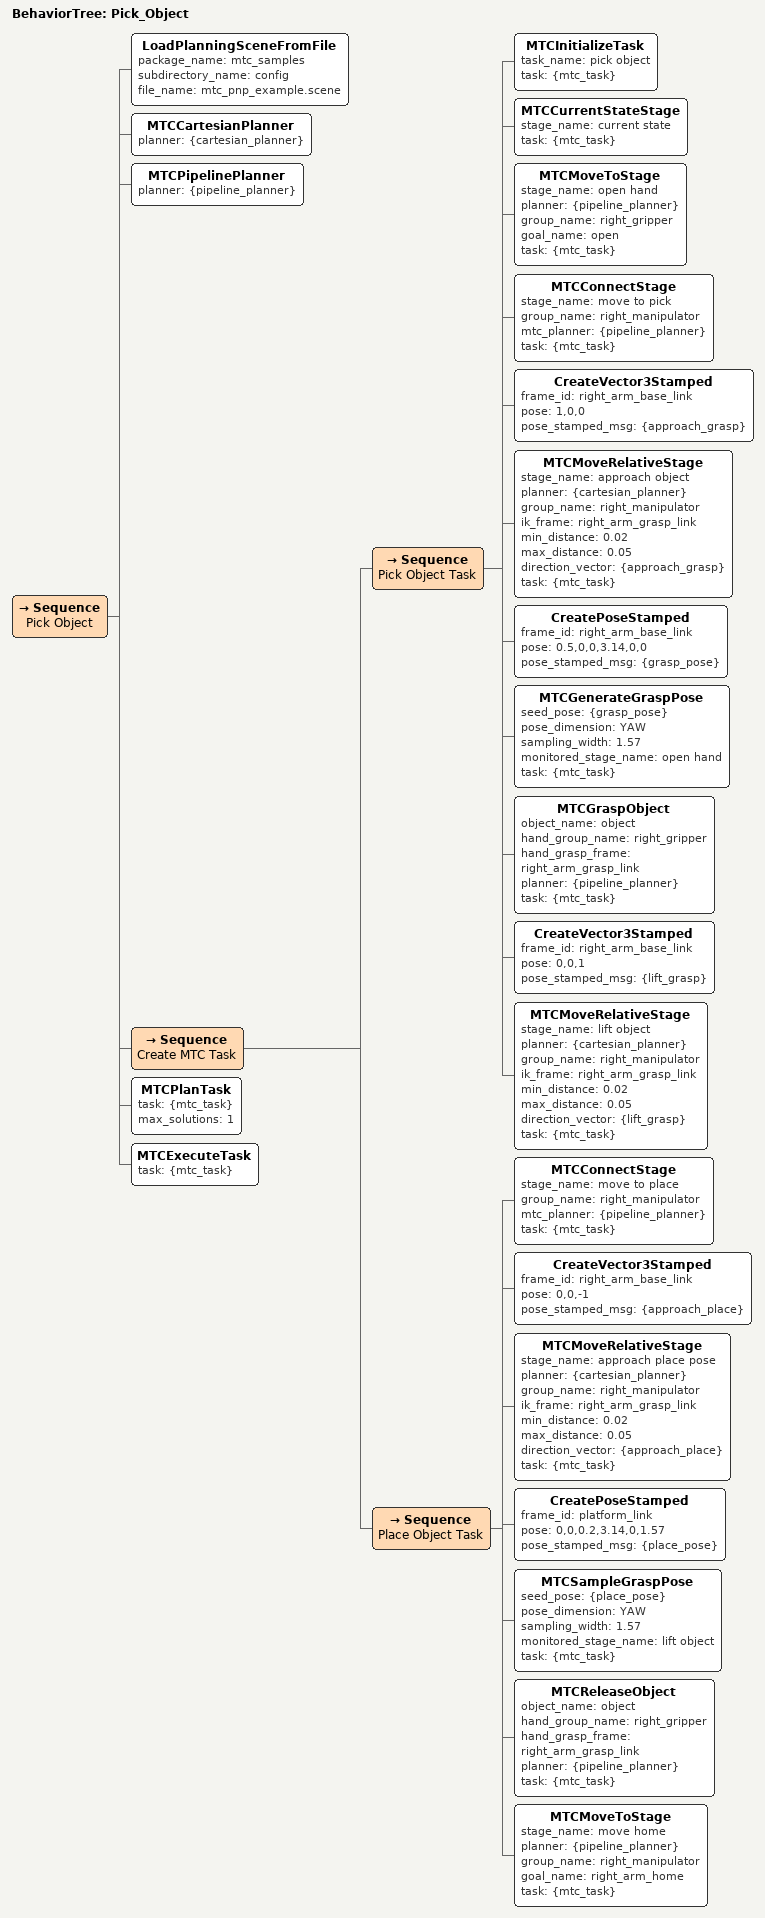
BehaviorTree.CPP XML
<?xml version="1.0" encoding="UTF-8"?>
<root BTCPP_format="4">
  <BehaviorTree ID="Pick_Object">
      <Sequence name="Pick Object">
        <!-- Add example scene to the robots planning_scene -->
        <LoadPlanningSceneFromFile package_name="mtc_samples"
                                   subdirectory_name="config"
                                   file_name="mtc_pnp_example.scene"/>
        <MTCCartesianPlanner planner="{cartesian_planner}"/>
        <MTCPipelinePlanner planner="{pipeline_planner}"/>
        <Sequence name="Create MTC Task">
          <Sequence name="Pick Object Task">
            <MTCInitializeTask task_name="pick object"
                              task="{mtc_task}"/>
            <MTCCurrentStateStage stage_name="current state"
                                  task="{mtc_task}"/>
            <MTCMoveToStage stage_name="open hand"
                            planner="{pipeline_planner}"
                            group_name="right_gripper"
                            goal_name="open"
                            task="{mtc_task}"/>
            <MTCConnectStage stage_name="move to pick"
                             group_name="right_manipulator"
                             mtc_planner="{pipeline_planner}"
                             task="{mtc_task}"/>
            <CreateVector3Stamped frame_id="right_arm_base_link"
                                  pose="1,0,0"
                                  pose_stamped_msg = "{approach_grasp}"/>
            <MTCMoveRelativeStage stage_name="approach object"
                                  planner="{cartesian_planner}"
                                  group_name="right_manipulator"
                                  ik_frame="right_arm_grasp_link"
                                  min_distance="0.02"
                                  max_distance="0.05"
                                  direction_vector="{approach_grasp}"
                                  task="{mtc_task}"/>
            <CreatePoseStamped frame_id="right_arm_base_link"
                               pose="0.5,0,0,3.14,0,0"
                               pose_stamped_msg = "{grasp_pose}"/>
            <MTCGenerateGraspPose seed_pose="{grasp_pose}"
                                  pose_dimension="YAW"
                                  sampling_width="1.57"
                                  monitored_stage_name="open hand"
                                  task="{mtc_task}"/>
            <MTCGraspObject object_name="object"
                            hand_group_name="right_gripper"
                            hand_grasp_frame="right_arm_grasp_link"
                            planner="{pipeline_planner}"
                            task="{mtc_task}"/>
            <CreateVector3Stamped frame_id="right_arm_base_link"
                                  pose="0,0,1"
                                  pose_stamped_msg = "{lift_grasp}"/>
            <MTCMoveRelativeStage stage_name="lift object"
                                  planner="{cartesian_planner}"
                                  group_name="right_manipulator"
                                  ik_frame="right_arm_grasp_link"
                                  min_distance="0.02"
                                  max_distance="0.05"
                                  direction_vector="{lift_grasp}"
                                  task="{mtc_task}"/>
          </Sequence>
          <Sequence name="Place Object Task">
            <MTCConnectStage stage_name="move to place"
                             group_name="right_manipulator"
                             mtc_planner="{pipeline_planner}"
                             task="{mtc_task}"/>
            <CreateVector3Stamped frame_id="right_arm_base_link"
                                  pose="0,0,-1"
                                  pose_stamped_msg = "{approach_place}"/>
            <MTCMoveRelativeStage stage_name="approach place pose"
                                  planner="{cartesian_planner}"
                                  group_name="right_manipulator"
                                  ik_frame="right_arm_grasp_link"
                                  min_distance="0.02"
                                  max_distance="0.05"
                                  direction_vector="{approach_place}"
                                  task="{mtc_task}"/>
            <CreatePoseStamped frame_id="platform_link"
                               pose="0,0,0.2,3.14,0,1.57"
                               pose_stamped_msg = "{place_pose}"/>
            <MTCSampleGraspPose seed_pose="{place_pose}"
                                pose_dimension="YAW"
                                sampling_width="1.57"
                                monitored_stage_name="lift object"
                                task="{mtc_task}"/>
            <MTCReleaseObject object_name="object"
                              hand_group_name="right_gripper"
                              hand_grasp_frame="right_arm_grasp_link"
                              planner="{pipeline_planner}"
                              task="{mtc_task}"/>
            <MTCMoveToStage stage_name="move home"
                            planner="{pipeline_planner}"
                            group_name="right_manipulator"
                            goal_name="right_arm_home"
                            task="{mtc_task}"/>
          </Sequence>
        </Sequence>
        <MTCPlanTask task="{mtc_task}"
                     max_solutions="1"/>
        <MTCExecuteTask task="{mtc_task}"/>
      </Sequence>
  </BehaviorTree>
</root>
